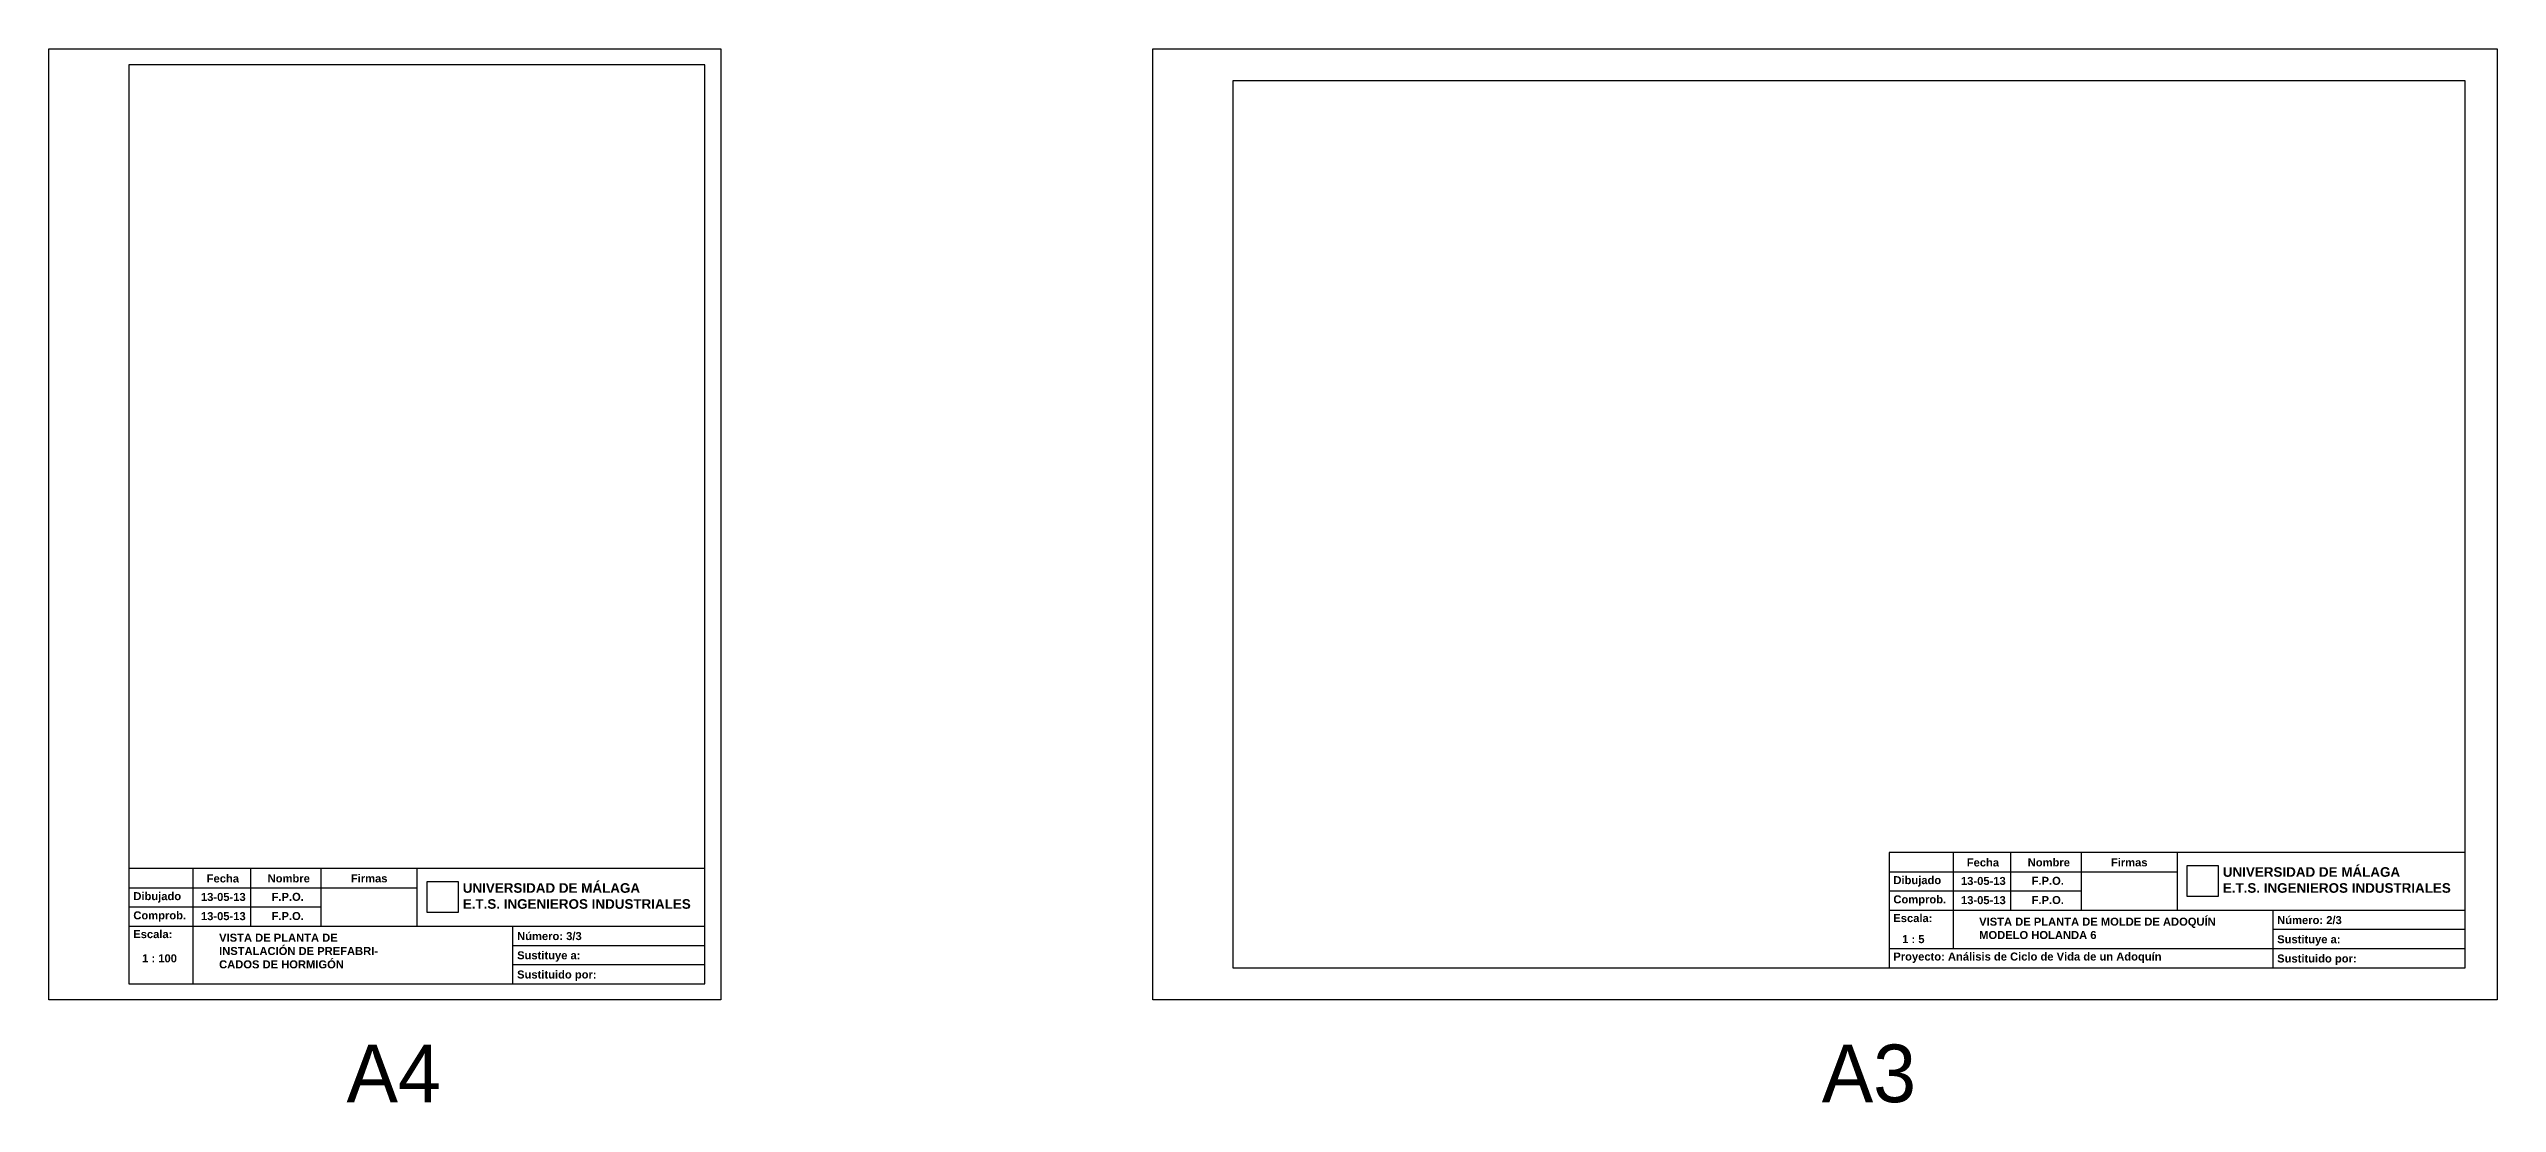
# Model space of a CAD drawing. Extents: x -115306 to 79008, y 182683 to 212921.
# Drawn here: x 76250 to 77015, y 211096 to 211425 of the extents above; entities that cross this region are included whole.
import ezdxf

# ---------------------------------------------------------------- set-up
doc = ezdxf.new("R2010")
doc.units = 0
doc.header["$LTSCALE"] = 508
doc.layers.add('INSTALACION_NUEVA', color=7, linetype='CONTINUOUS')
doc.layers.add('VP', color=18, linetype='CONTINUOUS', plot=False)
doc.styles.add('ARIAL-B', font='arialbd.ttf')
picture_1 = doc.add_image_def('image1.png', size_in_pixel=(236, 236))

msp = doc.modelspace()

# ---------------------------------------------------------------- linework, layer by layer
at = {"layer": 'INSTALACION_NUEVA', "linetype": 'Continuous'}
for p, q in [((76249.999, 211128), (76249.999, 211425)), ((76249.999, 211425), (76459.999, 211425)), ((76459.999, 211425), (76459.999, 211128)), ((76274.999, 211420), (76274.999, 211133)), ((76454.999, 211420), (76274.999, 211420)), ((76454.999, 211133), (76454.999, 211420)), ((76619.999, 211415), (76619.999, 211138)), ((77004.999, 211415), (76619.999, 211415)), ((77004.999, 211138), (77004.999, 211415)), ((77004.999, 211174), (76824.999, 211174)), ((76824.999, 211174), (76824.999, 211138)), ((76844.999, 211174), (76844.999, 211144)), ((76862.999, 211174), (76862.999, 211156)), ((76884.999, 211174), (76884.999, 211156)), ((76914.999, 211174), (76914.999, 211156)), ((77004.999, 211138), (77004.999, 211174)), ((76454.999, 211169), (76274.999, 211169)), ((76274.999, 211169), (76274.999, 211133)), ((76274.999, 211163), (76364.999, 211163)), ((76294.999, 211169), (76294.999, 211133)), ((76312.999, 211169), (76312.999, 211151)), ((76334.999, 211169), (76334.999, 211151)), ((76364.999, 211169), (76364.999, 211151)), ((76454.999, 211133), (76454.999, 211169)), ((76824.999, 211168), (76914.999, 211168)), ((76274.999, 211157), (76334.999, 211157)), ((76824.999, 211162), (76884.999, 211162)), ((76824.999, 211156), (77004.999, 211156)), ((76944.999, 211150), (76944.999, 211156)), ((76274.999, 211151), (76454.999, 211151)), ((76394.999, 211145), (76394.999, 211151)), ((76944.999, 211144), (76944.999, 211150)), ((76944.999, 211150), (77004.999, 211150)), ((76394.999, 211139), (76394.999, 211145)), ((76394.999, 211145), (76454.999, 211145)), ((76824.999, 211144), (77004.999, 211144)), ((76944.999, 211138), (76944.999, 211144)), ((76274.999, 211133), (76454.999, 211133)), ((76274.999, 211133), (76454.999, 211133)), ((76394.999, 211133), (76394.999, 211139)), ((76394.999, 211139), (76454.999, 211139)), ((76619.999, 211138), (77004.999, 211138)), ((76824.999, 211138), (77004.999, 211138)), ((76824.999, 211138), (77004.999, 211138)), ((76459.999, 211128), (76249.999, 211128))]:
    msp.add_line(p, q, dxfattribs=at)
at = {"layer": 'VP', "linetype": 'Continuous'}
for p, q in [((76594.999, 211128), (76594.999, 211425)), ((76594.999, 211425), (77014.999, 211425)), ((77014.999, 211425), (77014.999, 211128)), ((77014.999, 211128), (76594.999, 211128))]:
    msp.add_line(p, q, dxfattribs=at)

# ---------------------------------------------------------------- texts
at = {"layer": 'INSTALACION_NUEVA', "linetype": 'Continuous'}
for s, p in [('A4', (76342.999, 211096)), ('A3', (76803.999, 211096))]:
    msp.add_text(s, height=18, dxfattribs=at).set_placement(p)
at = {"layer": 'INSTALACION_NUEVA', "attachment_point": 1, "style": 'ARIAL-B'}
for s, insert, char_height in [('Fecha', (76849.292, 211172.141), 2.5), ('Nombre', (76868.334, 211172.162), 2.5), ('Firmas', (76894.334, 211172.162), 2.5), ('Fecha', (76299.292, 211167.141), 2.5), ('Nombre', (76318.334, 211167.162), 2.5), ('Firmas', (76344.334, 211167.162), 2.5), ('UNIVERSIDAD DE MÁLAGA\\PE.T.S. INGENIEROS INDUSTRIALES', (76379.306, 211164.419), 3), ('13-05-13', (76847.493, 211166.367), 2.5), ('F.P.O.', (76869.556, 211166.401), 2.5), ('UNIVERSIDAD DE MÁLAGA\\PE.T.S. INGENIEROS INDUSTRIALES', (76929.306, 211169.419), 3), ('13-05-13', (76297.493, 211161.367), 2.5), ('13-05-13', (76297.493, 211155.367), 2.5), ('F.P.O.', (76319.556, 211161.401), 2.5), ('F.P.O.', (76319.556, 211155.401), 2.5), ('13-05-13', (76847.493, 211160.367), 2.5), ('F.P.O.', (76869.556, 211160.401), 2.5), ('VISTA DE PLANTA DE\\PINSTALACIÓN DE PREFABRI-\\PCADOS DE HORMIGÓN', (76303.167, 211148.641), 2.5), ('Número: 3/3', (76396.294, 211149.141), 2.5), ('1 : 5', (76829.11, 211148.191), 2.5), ('VISTA DE PLANTA DE MOLDE DE ADOQUÍN\\PMODELO HOLANDA 6', (76853.167, 211153.641), 2.5), ('Sustituye a:', (76946.294, 211148.141), 2.5), ('Número: 2/3', (76946.294, 211154.141), 2.5), ('1 : 100', (76279.11, 211142.191), 2.5), ('Sustituye a:', (76396.294, 211143.141), 2.5), ('Sustituido por:', (76946.294, 211142.141), 2.5), ('Sustituido por:', (76396.294, 211137.141), 2.5)]:
    msp.add_mtext(s, dxfattribs=dict(at, insert=insert, char_height=char_height))
at = {"layer": 'INSTALACION_NUEVA', "char_height": 2.5, "attachment_point": 1, "style": 'ARIAL-B'}
for s, insert, width in [('Dibujado', (76826.368, 211166.613), 11.62251), ('Comprob.', (76276.368, 211155.616), 11.62251), ('Dibujado', (76276.368, 211161.613), 11.62251), ('Comprob.', (76826.368, 211160.616), 11.62251), ('Escala:', (76276.339, 211149.755), 11.62251), ('Escala:', (76826.339, 211154.755), 11.62251), ('Proyecto: Análisis de Ciclo de Vida de un Adoquín', (76826.339, 211142.755), 115.83075)]:
    msp.add_mtext(s, dxfattribs=dict(at, insert=insert, width=width))

# ---------------------------------------------------------------- pictures from other files: only their frames are drawn
at = {"layer": 'INSTALACION_NUEVA', "linetype": 'Continuous'}
image = msp.add_image(picture_1, insert=(76368.133, 211155.224), size_in_units=(9.74, 9.74), dxfattribs=at)
image.dxf.flags = 7
image = msp.add_image(picture_1, insert=(76918.133, 211160.224), size_in_units=(9.74, 9.74), dxfattribs=at)
image.dxf.flags = 7

doc.saveas('drawing.dxf')
